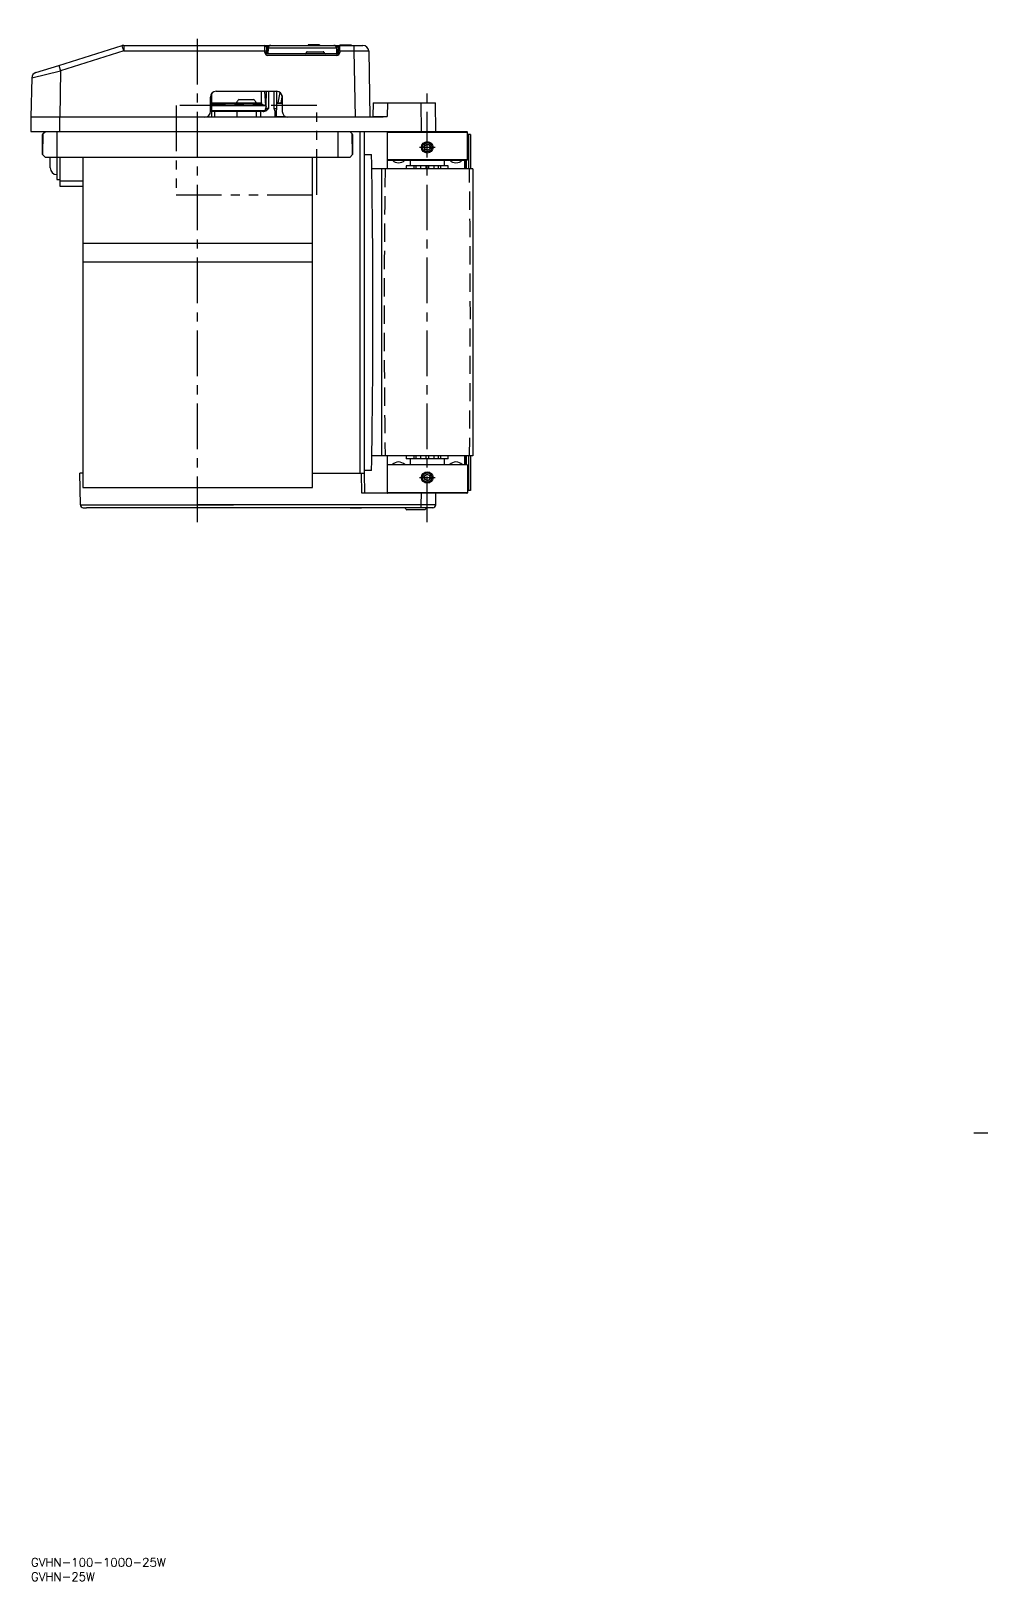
# Model space of a CAD drawing. Extents: x 0 to 1797, y -8 to 948.
# Drawn here: x 0 to 331, y -8 to 532 of the extents above; entities that cross this region are included whole.
import ezdxf

# ---------------------------------------------------------------- set-up
doc = ezdxf.new("R2010")
doc.units = 0
doc.header["$LTSCALE"] = 0.5
for name, pattern in [('CENTER', [50.8, 31.75, -6.35, 6.35, -6.35]), ('DASHED', [19.05, 12.7, -6.35]), ('PHANTOM', [63.5, 31.75, -6.35, 6.35, -6.35, 6.35, -6.35])]:
    doc.linetypes.add(name, pattern=pattern)
for name, color, linetype in [('MSM_CENTER', 1, 'CENTER'), ('MSM_CONTINUOUS', 7, 'CONTINUOUS'), ('MSM_DASHED', 4, 'DASHED'), ('MSM_IMAGINARY', 6, 'PHANTOM'), ('MSM_NARROW', 5, 'CONTINUOUS'), ('MSM_PART_NUMBER', 7, 'CONTINUOUS')]:
    doc.layers.add(name, color=color, linetype=linetype)
doc.styles.get("Standard").update_dxf_attribs({"font": 'txt.shx', "height": 3, "bigfont": 'bigfont.shx'})

# ---------------------------------------------------------------- blocks, each defined once
blk = doc.blocks.new('*U2')
at = {"layer": 'MSM_PART_NUMBER'}
blk.add_text('GVHN-100-1000-25W', height=3, dxfattribs=at).set_placement((0, -3))
blk = doc.blocks.new('*U3')
at = {"layer": 'MSM_PART_NUMBER'}
blk.add_text('GVHN-25W', height=3, dxfattribs=at).set_placement((0, -8))

msp = doc.modelspace()

# ---------------------------------------------------------------- linework, layer by layer
at = {"layer": 'MSM_CENTER'}
for p, q in [((58, 360.77), (58, 531.77)), ((138, 360.77), (138, 511.77)), ((135.3, 491.27), (140.7, 491.27)), ((135.3, 376.27), (140.7, 376.27)), ((365.19, 148), (328.29, 148))]:
    msp.add_line(p, q, dxfattribs=at)
at = {"layer": 'MSM_CONTINUOUS'}
for p, q in [((9.68, 519.8), (31.71, 526.68)), ((32.31, 524.81), (10.28, 517.92)), ((32.31, 526.77), (115.6, 526.77)), ((32.31, 526.77), (32.31, 524.81)), ((32.31, 524.81), (81.98, 524.81)), ((81.48, 524.81), (81.46, 526.77)), ((81.49, 524.26), (81.48, 524.81)), ((81.49, 524.26), (81.99, 524.26)), ((81.96, 526.28), (82.67, 526.28)), ((81.96, 526.28), (81.98, 524.81)), ((81.99, 524.26), (81.98, 524.81)), ((82.46, 526.28), (82.46, 526.77)), ((82.49, 524.26), (82.46, 526.28)), ((82.49, 523.77), (82.49, 524.26)), ((82.51, 524.26), (82.49, 524.26)), ((106.51, 523.77), (82.49, 523.77)), ((82.54, 525.79), (82.5, 523.77)), ((106.46, 525.79), (82.54, 525.79)), ((95.99, 524.26), (96, 524.37)), ((96.2, 524.57), (101.8, 524.57)), ((100.5, 526.97), (96.5, 526.97)), ((96.5, 526.97), (96.5, 526.77)), ((100.5, 526.97), (100.5, 526.77)), ((102.01, 524.26), (102, 524.37)), ((106.33, 526.28), (106.54, 526.28)), ((106.5, 523.77), (106.46, 525.79)), ((106.51, 524.26), (106.49, 524.26)), ((106.54, 526.28), (106.51, 524.26)), ((106.51, 524.26), (106.51, 523.28)), ((106.54, 526.77), (106.55, 526.28)), ((106.55, 526.28), (107.04, 526.28)), ((107.02, 524.81), (107.01, 524.26)), ((107.01, 524.26), (107.51, 524.26)), ((107.04, 526.28), (107.02, 524.81)), ((107.02, 524.81), (117.6, 524.81)), ((107.5, 526.97), (111.5, 526.97)), ((107.5, 526.97), (107.5, 526.77)), ((107.52, 524.81), (107.51, 524.26)), ((107.52, 524.81), (107.54, 526.77)), ((111.5, 526.97), (111.5, 526.77)), ((112.6, 524.81), (112.6, 526.77)), ((113, 501.77), (112.6, 524.81)), ((117.6, 524.81), (118, 501.77)), ((1.64, 517.28), (9.68, 519.8)), ((9.68, 519.8), (10.28, 517.92)), ((106.51, 523.28), (82.49, 523.28)), ((0.24, 515.41), (0, 501.77)), ((0.24, 515.41), (10.28, 517.92)), ((10.28, 517.92), (10, 501.77)), ((62.5, 503.77), (62.5, 508.77)), ((63, 501.77), (63, 510.09)), ((64.5, 510.77), (85.5, 510.77)), ((80.28, 506.77), (80.28, 510.77)), ((81.31, 510.77), (81.71, 505.76)), ((81.31, 510.77), (81.71, 505.77)), ((81.9, 505.71), (81.96, 510.77)), ((82.74, 510.77), (82.69, 504.75)), ((82.74, 510.77), (82.69, 505.77)), ((84.65, 504.75), (84.71, 510.77)), ((84.66, 505.77), (84.71, 510.77)), ((85.53, 510.76), (85.49, 506.14)), ((86.06, 506.77), (86.74, 510.34)), ((87.07, 506.77), (87.44, 508.71)), ((87.43, 509.3), (87.47, 506.77)), ((87.5, 508.77), (87.5, 503.77)), ((79.8, 506.27), (63, 506.27)), ((82, 505.68), (63, 505.68)), ((63, 504.14), (81.59, 504.14)), ((79.92, 503.77), (63, 503.77)), ((63.11, 506.77), (80.28, 506.77)), ((63.11, 506.27), (63.11, 506.77)), ((63.33, 506.77), (63.33, 506.27)), ((64, 501.77), (64, 503.77)), ((64.22, 506.77), (64.22, 506.27)), ((64.88, 506.77), (64.88, 506.27)), ((65.52, 506.27), (65.52, 506.77)), ((65.88, 506.27), (65.88, 506.77)), ((65.93, 506.77), (65.93, 506.27)), ((66.08, 506.77), (66.08, 506.27)), ((67.3, 506.27), (67.3, 506.77)), ((67.51, 506.77), (67.51, 506.27)), ((68.61, 506.77), (68.61, 506.27)), ((69.31, 506.27), (69.31, 506.77)), ((69.89, 506.77), (69.89, 506.27)), ((70.14, 506.27), (70.14, 506.77)), ((71.01, 506.27), (71.01, 506.77)), ((71.22, 506.77), (71.22, 506.27)), ((71.82, 501.77), (71.84, 503.77)), ((72.47, 506.77), (72.47, 506.27)), ((77.85, 506.77), (77.85, 506.27)), ((78.4, 504.14), (78.38, 501.77)), ((78.46, 506.77), (78.46, 506.27)), ((78.69, 506.77), (78.69, 506.27)), ((78.72, 506.27), (78.72, 506.77)), ((79.11, 506.77), (79.11, 506.27)), ((79.62, 506.77), (79.62, 506.27)), ((79.7, 506.77), (79.7, 506.27)), ((79.7, 506.27), (79.7, 506.77)), ((79.7, 506.51), (79.73, 506.27)), ((79.7, 506.51), (79.73, 506.27)), ((82, 505.68), (79.8, 506.27)), ((81.67, 505.77), (79.8, 506.27)), ((79.92, 504.14), (79.96, 501.77)), ((80.23, 506.15), (80.17, 506.77)), ((80.23, 506.15), (80.17, 506.77)), ((80.26, 506.77), (80.31, 506.13)), ((80.26, 506.77), (80.31, 506.13)), ((81.03, 503.77), (80.9, 503.77)), ((81.59, 504.14), (82, 505.68)), ((81.75, 504.74), (81.79, 504.75)), ((81.78, 504.88), (81.79, 504.75)), ((82.69, 504.75), (81.79, 504.75)), ((81.89, 504.75), (81.9, 505.3)), ((85.08, 503.77), (84.65, 504.75)), ((84.65, 504.75), (85.46, 504.75)), ((85.04, 501.77), (85.08, 503.77)), ((85.45, 503.77), (85.08, 503.77)), ((85.5, 506.57), (85.42, 501.97)), ((85.5, 506.57), (85.48, 505.77)), ((87.5, 506.57), (85.5, 506.57)), ((85.7, 506.77), (87.5, 506.77)), ((119.17, 506.77), (119.09, 501.97)), ((119.17, 506.77), (140.83, 506.77)), ((124.17, 506.77), (124.09, 501.97)), ((136, 496.77), (135.83, 506.77)), ((141, 496.77), (140.83, 506.77)), ((122.67, 501.77), (0, 501.77)), ((0, 501.77), (0, 496.77)), ((0, 496.77), (124.41, 496.77)), ((4.14, 495.91), (5, 496.77)), ((9, 496.77), (9, 480.03)), ((10, 496.77), (10.09, 501.77)), ((85.42, 501.97), (88.64, 501.97)), ((107, 487.77), (107, 496.77)), ((111, 496.77), (111.86, 495.91)), ((114.6, 377.77), (114.6, 496.77)), ((116.1, 377.77), (116.1, 496.77)), ((118.89, 501.77), (119.09, 501.97)), ((119.09, 501.97), (124.09, 501.97)), ((124.09, 501.97), (122.67, 501.77)), ((124.2, 496.77), (151.8, 496.77)), ((131.2, 496.74), (131.2, 496.77)), ((4, 495.77), (4.14, 495.91)), ((4, 488.77), (4, 495.77)), ((4.14, 495.91), (4.02, 488.75)), ((111.98, 488.75), (111.86, 495.91)), ((111.86, 495.91), (112, 495.77)), ((112, 495.77), (112, 488.77)), ((124, 496.57), (152, 496.57)), ((124, 496.57), (124, 483.77)), ((136.92, 491.69), (137.82, 492.41)), ((137.1, 490.55), (136.92, 491.69)), ((137.82, 492.41), (138.9, 491.99)), ((138.9, 491.99), (139.08, 490.85)), ((152, 486.97), (152, 496.57)), ((153, 495.77), (152, 495.77)), ((152.51, 483.77), (152.51, 495.77)), ((153, 495.77), (153, 483.77)), ((153, 495.77), (153, 483.77)), ((4.02, 488.75), (4, 488.77)), ((5, 487.77), (4.02, 488.75)), ((111, 487.77), (5, 487.77)), ((6.7, 484.08), (6.7, 487.77)), ((10, 487.77), (10, 477.77)), ((18, 487.77), (18, 372.77)), ((98, 372.77), (98, 487.77)), ((111, 487.77), (111.98, 488.75)), ((112, 488.77), (111.98, 488.75)), ((116.1, 488.77), (118.6, 488.77)), ((124, 486.97), (152, 486.97)), ((124.2, 483.77), (124.2, 486.77)), ((124.2, 486.77), (151.8, 486.77)), ((132, 486.77), (132, 484.77)), ((138.18, 490.13), (137.1, 490.55)), ((139.08, 490.85), (138.18, 490.13)), ((144, 484.77), (144, 486.77)), ((151, 486.77), (151, 483.77)), ((151.2, 486.97), (151.2, 483.77)), ((151.4, 486.77), (151.4, 483.77)), ((151.51, 486.77), (151.51, 483.77)), ((153.9, 483.77), (118.69, 483.77)), ((122.1, 483.77), (122.1, 383.77)), ((130.67, 484.77), (130.67, 483.77)), ((145.32, 484.77), (130.67, 484.77)), ((133.41, 483.77), (133.41, 484.77)), ((134.05, 484.77), (134.05, 483.77)), ((135.75, 483.77), (135.75, 484.77)), ((137.55, 484.77), (137.55, 483.77)), ((138.45, 484.77), (138.45, 483.77)), ((140.25, 484.77), (140.25, 483.77)), ((141.95, 483.77), (141.95, 484.77)), ((142.59, 484.77), (142.59, 483.77)), ((145.32, 483.77), (145.32, 484.77)), ((153.9, 483.77), (153.9, 383.77)), ((9, 480.03), (10, 480.03)), ((10, 479.6), (18, 479.6)), ((10, 477.77), (18, 477.77)), ((98, 457.77), (18, 457.77)), ((98, 451.27), (18, 451.27)), ((153.9, 383.77), (118.69, 383.77)), ((124, 383.77), (124, 380.57)), ((124.2, 380.77), (124.2, 383.77)), ((130.67, 383.77), (130.67, 382.77)), ((133.41, 382.77), (133.41, 383.77)), ((134.05, 383.77), (134.05, 382.77)), ((135.75, 382.77), (135.75, 383.77)), ((137.55, 383.77), (137.55, 382.77)), ((138.45, 383.77), (138.45, 382.77)), ((140.25, 383.77), (140.25, 382.77)), ((141.95, 382.77), (141.95, 383.77)), ((142.59, 383.77), (142.59, 382.77)), ((145.32, 382.77), (145.32, 383.77)), ((151, 383.77), (151, 380.77)), ((151.2, 380.77), (151.2, 383.77)), ((151.4, 383.77), (151.4, 380.77)), ((151.51, 383.77), (151.51, 380.77)), ((152.51, 371.77), (152.51, 383.77)), ((153, 383.77), (153, 371.77)), ((153, 383.77), (153, 371.77)), ((118.6, 378.77), (116.1, 378.77)), ((124, 380.57), (124, 370.97)), ((124.2, 380.77), (151.51, 380.77)), ((145.32, 382.77), (130.67, 382.77)), ((132, 382.77), (132, 380.77)), ((144, 380.77), (144, 382.77)), ((151.51, 380.77), (151.8, 380.77)), ((152, 380.57), (152, 370.97)), ((17.19, 366.75), (17, 377.77)), ((18, 377.77), (17, 377.77)), ((18, 372.77), (98, 372.77)), ((98, 377.77), (116.1, 377.77)), ((115.22, 370.77), (115.1, 377.77)), ((116.22, 370.77), (116.1, 377.77)), ((136.92, 376.69), (137.82, 377.41)), ((137.1, 375.55), (136.92, 376.69)), ((138.18, 375.13), (137.1, 375.55)), ((137.82, 377.41), (138.9, 376.99)), ((139.08, 375.85), (138.18, 375.13)), ((138.9, 376.99), (139.08, 375.85)), ((151.8, 370.77), (115.22, 370.77)), ((152, 370.97), (124, 370.97)), ((135.93, 366.75), (136, 370.77)), ((140.93, 366.75), (141, 370.77)), ((153, 371.77), (152, 371.77)), ((17.19, 366.75), (70.57, 366.75)), ((18.19, 365.77), (19.35, 365.77)), ((139.93, 365.77), (19.35, 365.77)), ((140.93, 366.75), (58, 366.75)), ((111.1, 365.57), (111.1, 365.77)), ((115.1, 365.57), (111.1, 365.57)), ((115.1, 365.57), (115.1, 365.77)), ((137.12, 365.02), (130.87, 365.02)), ((135.93, 365.77), (135.93, 366.75))]:
    msp.add_line(p, q, dxfattribs=at)
for centre, radius in [((138, 491.27), 2), ((138, 491.27), 1), ((138, 376.27), 2), ((138, 376.27), 1)]:
    msp.add_circle(centre, radius, dxfattribs=at)
for centre, radius, start, end in [((32.31, 524.77), 2, 90, 107.354), ((-57.53, 497.24), 93.97, 17.0578, 18.257), ((81.46, 526.27), 0.5, 1.0007, 89.9989), ((82.49, 524.28), 1, 181.0003, 269.9997), ((82.24, 531.42), 7.17, 268.0009, 271.9991), ((82.49, 524.27), 0.5, 181.0087, 269.9917), ((83.54, 525.77), 1, 90, 179), ((95.49, 524.27), 0.5, 270, 359), ((96.2, 524.37), 0.2, 90, 179), ((101.8, 524.37), 0.2, 1, 90), ((102.51, 524.27), 0.5, 181, 270), ((105.46, 525.77), 1, 1, 90), ((106.76, 531.42), 7.17, 268.001, 271.999), ((106.51, 524.27), 0.5, 270.0084, 358.991), ((106.51, 524.28), 1, 270, 358.9998), ((107.54, 526.27), 0.5, 90.0009, 178.9993), ((115.6, 524.77), 2, 1, 89.9999), ((2.24, 515.37), 2, 107.3535, 179.0003), ((64.5, 508.77), 2, 90, 180), ((85.5, 508.77), 2, 0, 90), ((60.5, 503.77), 2, 270, 0), ((80.9, 504.77), 1, 219.4177, 269.9985), ((81, 504.25), 0.491, 193.5743, 258.207), ((81.01, 504.24), 0.473, 193.1711, 271.6954), ((80.88, 504.66), 0.888, 270.9446, 349.2015), ((80.98, 504.66), 0.89, 273.0051, 349.1563), ((81.05, 505.52), 1.75, 269.3887, 324.0591), ((79.48, 504.96), 2.32, 348.3948, 354.9096), ((79.58, 504.96), 2.32, 348.3948, 354.9096), ((74.22, 511.88), 11.07, 318.1081, 319.8984), ((85.7, 506.57), 0.2, 90, 179), ((89.5, 503.77), 2, 180, 270), ((85.22, 501.97), 0.2, 270, 359), ((124.2, 496.57), 0.2, 90, 180), ((151.8, 496.57), 0.2, 0, 90), ((-2906.15, 433.77), 3025.25, 358.95829, 1.04171), ((124.2, 486.97), 0.2, 180, 270), ((128, 488.86), 3, 224.213, 315.787), ((148, 488.86), 3, 224.213, 315.787), ((151.8, 486.97), 0.2, 270, 0), ((9, 484.08), 2.3, 180, 270), ((124.2, 380.57), 0.2, 90, 180), ((128, 378.68), 3, 44.213, 135.787), ((148, 378.68), 3, 44.213, 135.787), ((151.8, 380.57), 0.2, 0, 90), ((124.2, 370.97), 0.2, 180, 270), ((151.8, 370.97), 0.2, 270, 0), ((18.19, 366.77), 1, 181, 270), ((133.91, 368.67), 4.75, 217.6393, 230.2269), ((134.09, 368.67), 4.75, 309.7731, 321.7375), ((139.93, 366.77), 1, 270.0001, 359.0002)]:
    msp.add_arc(centre, radius, start, end, dxfattribs=at)
at = {"layer": 'MSM_DASHED'}
for centre, start, end in [((4289.81, 433.77), 179.31246, 180.68754), ((-4013.81, 433.77), 359.31246, 0.68754)]:
    msp.add_arc(centre, 4166.81, start, end, dxfattribs=at)
at = {"layer": 'MSM_IMAGINARY'}
for p, q in [((72.47, 507.97), (77.52, 507.97)), ((99.5, 505.77), (50.5, 505.77)), ((50.5, 505.77), (50.5, 474.77)), ((99.5, 474.77), (99.5, 505.77)), ((50.5, 474.77), (99.5, 474.77))]:
    msp.add_line(p, q, dxfattribs=at)
for centre, start, end in [((74.94, 505.08), 130.3591, 169.4524), ((75.06, 505.08), 10.5476, 49.6409)]:
    msp.add_arc(centre, 3.8, start, end, dxfattribs=at)
at = {"layer": 'MSM_NARROW'}
for centre in [(138, 491.27), (138, 376.27)]:
    msp.add_circle(centre, 1.62, dxfattribs=at)

# ---------------------------------------------------------------- block references
at = {"layer": 'MSM_CONTINUOUS'}
for name in ['*U2', '*U3']:
    msp.add_blockref(name, (0, 0), dxfattribs=at)

doc.saveas('drawing.dxf')
